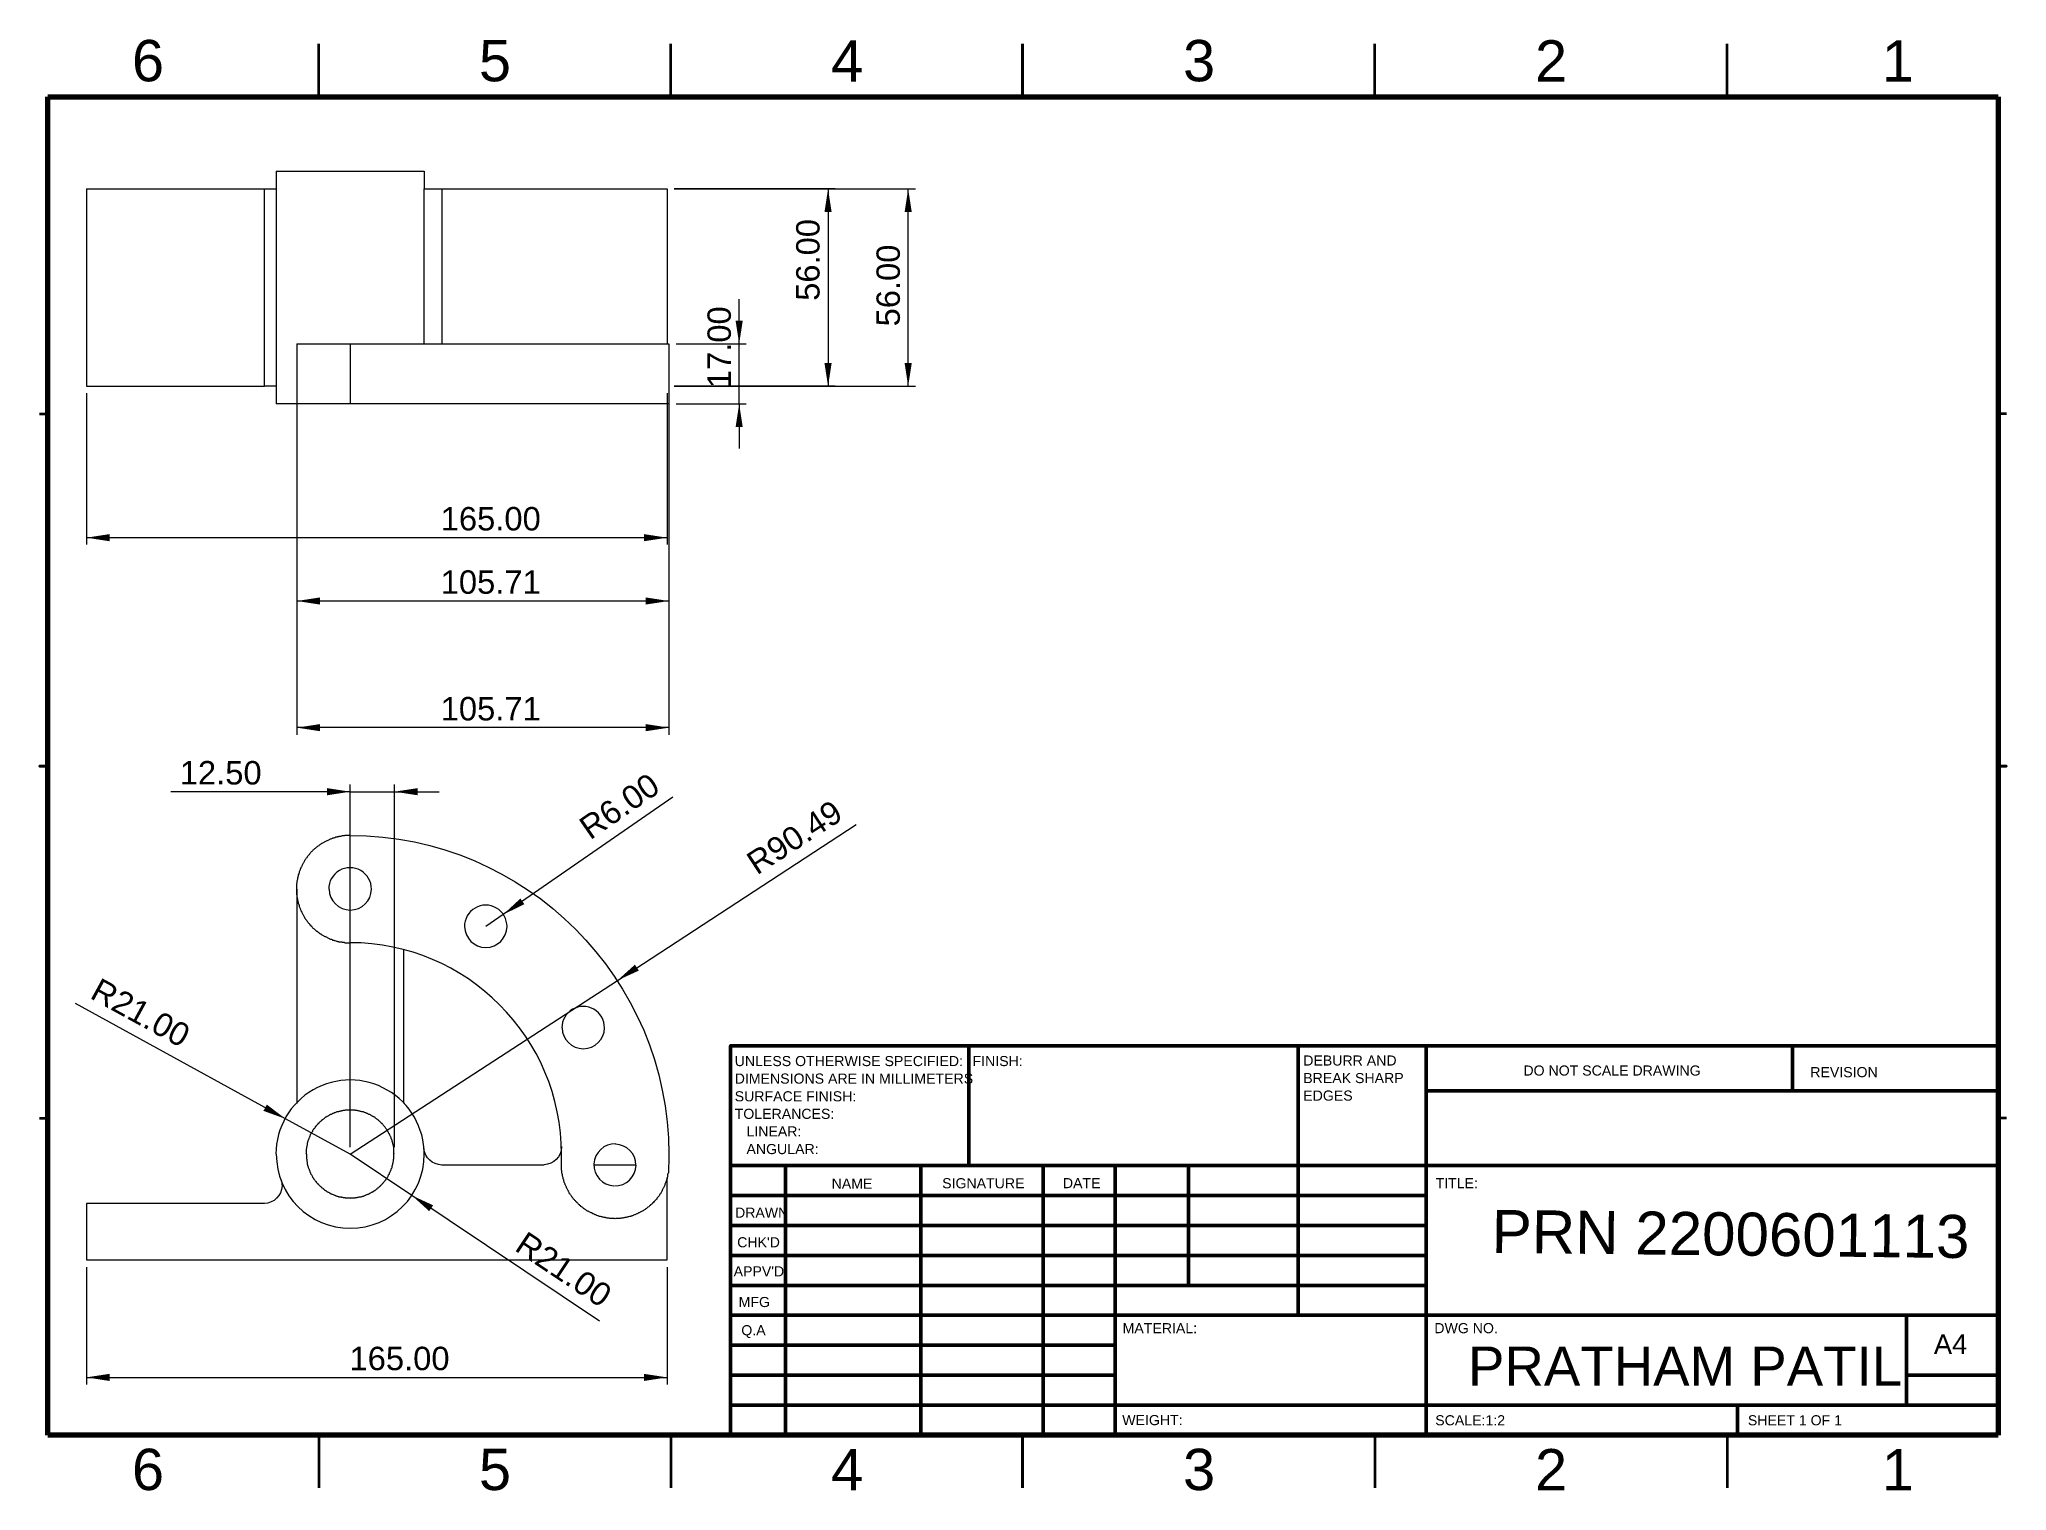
# Model space of a CAD drawing. Header units: millimetres. Extents: x 0 to 11, y 0.2 to 8.3.
import ezdxf

# ---------------------------------------------------------------- set-up
doc = ezdxf.new("R2010")
doc.units = ezdxf.units.MM
doc.layers.add('PDF_Geometry', color=7, linetype='Continuous')
doc.layers.add('PDF_Text', color=7, linetype='Continuous')
doc.layers.add('PDF_Solid Fills', color=9, linetype='Continuous', true_color=0x808080)
doc.styles.add('PDF F1', font='arial.ttf')
doc.styles.add('PDF Times-Roman', font='arial.ttf')

msp = doc.modelspace()

# ---------------------------------------------------------------- linework, layer by layer
at = {"layer": 'PDF_Geometry', "color": 9, "lineweight": 35, "true_color": 0xc0c0c0}
for points in [[(1.562, 7.992), (1.562, 8.287)], [(3.53, 7.992), (3.53, 8.287)], [(5.498, 8.287), (5.498, 7.992)], [(5.498, 7.992), (5.498, 8.287)], [(7.468, 7.992), (7.468, 8.287)], [(9.437, 7.992), (9.437, 8.287)], [(0, 6.22), (0.047, 6.22)], [(11, 6.22), (10.952, 6.22)], [(0.047, 4.25), (0, 4.25), (0.047, 4.25)], [(10.952, 4.25), (11, 4.25), (10.952, 4.25)], [(0, 2.282), (0.047, 2.282)], [(11, 2.282), (10.952, 2.282)], [(1.562, 0.51), (1.562, 0.215)], [(3.53, 0.51), (3.53, 0.215)], [(5.498, 0.215), (5.498, 0.51)], [(5.498, 0.51), (5.498, 0.215)], [(7.468, 0.51), (7.468, 0.215)], [(9.437, 0.51), (9.437, 0.215)]]:
    msp.add_lwpolyline(points, dxfattribs=at)
at = {"layer": 'PDF_Geometry', "color": 9, "lineweight": 70, "true_color": 0xc0c0c0}
for points in [[(0.047, 0.51), (0.047, 7.992)], [(0.047, 7.992), (10.952, 7.992)], [(10.952, 7.992), (10.952, 0.51)], [(10.952, 0.51), (0.047, 0.51)]]:
    msp.add_lwpolyline(points, dxfattribs=at)
at = {"layer": 'PDF_Geometry', "lineweight": 20}
for points in [[(1.325, 7.575), (1.327, 7.575), (1.332, 7.575), (1.338, 7.575), (1.348, 7.575), (1.362, 7.575), (1.378, 7.575), (1.397, 7.575), (1.417, 7.575), (1.44, 7.575), (1.465, 7.575), (1.493, 7.575), (1.522, 7.575), (1.553, 7.575), (1.585, 7.575), (1.618, 7.575), (1.652, 7.575), (1.687, 7.575), (1.722, 7.575), (1.757, 7.575), (1.792, 7.575), (1.827, 7.575), (1.86, 7.575), (1.893, 7.575), (1.925, 7.575), (1.955, 7.575), (1.985, 7.575), (2.012, 7.575), (2.037, 7.575), (2.06, 7.575), (2.082, 7.575), (2.1, 7.575), (2.115, 7.575), (2.128, 7.575), (2.138, 7.575), (2.147, 7.575), (2.15, 7.575), (2.152, 7.575), (2.152, 7.477)], [(1.325, 7.575), (1.325, 6.275)], [(0.263, 6.373), (1.258, 6.373), (1.258, 7.477)], [(0.263, 7.477), (1.258, 7.477), (1.277, 7.477), (1.292, 7.477), (1.308, 7.477), (1.322, 7.477), (1.325, 7.477)], [(0.263, 7.477), (0.263, 6.373)], [(2.152, 6.61), (2.152, 7.477)], [(2.152, 7.477), (2.155, 7.477), (2.16, 7.477), (2.17, 7.477), (2.182, 7.477), (2.197, 7.477), (2.213, 7.477), (2.232, 7.477), (2.25, 7.477)], [(2.25, 7.477), (2.25, 6.61)], [(2.25, 7.477), (3.51, 7.477), (3.51, 6.61)], [(1.44, 6.61), (1.442, 6.61), (1.445, 6.61), (1.453, 6.61), (1.465, 6.61), (1.48, 6.61), (1.497, 6.61), (1.517, 6.61), (1.538, 6.61), (1.563, 6.61), (1.588, 6.61), (1.617, 6.61), (1.647, 6.61), (1.677, 6.61), (1.708, 6.61), (1.738, 6.61), (1.738, 6.275)], [(1.44, 6.61), (1.44, 6.373)], [(1.738, 6.61), (1.813, 6.61), (1.887, 6.61), (1.96, 6.61), (2.032, 6.61), (2.105, 6.61), (2.177, 6.61), (2.247, 6.61), (2.317, 6.61), (2.387, 6.61), (2.455, 6.61), (2.522, 6.61), (2.587, 6.61), (2.65, 6.61), (2.713, 6.61), (2.773, 6.61), (2.833, 6.61), (2.89, 6.61), (2.945, 6.61), (2.998, 6.61), (3.05, 6.61), (3.098, 6.61), (3.145, 6.61), (3.188, 6.61), (3.23, 6.61), (3.268, 6.61), (3.305, 6.61), (3.34, 6.61), (3.37, 6.61), (3.398, 6.61), (3.423, 6.61), (3.447, 6.61), (3.465, 6.61), (3.482, 6.61), (3.497, 6.61), (3.507, 6.61), (3.513, 6.61), (3.518, 6.61), (3.52, 6.61), (3.52, 6.275)], [(1.325, 6.373), (1.322, 6.373), (1.308, 6.373), (1.292, 6.373), (1.277, 6.373), (1.258, 6.373)], [(1.44, 6.275), (1.417, 6.275), (1.397, 6.275), (1.378, 6.275), (1.362, 6.275), (1.348, 6.275), (1.338, 6.275), (1.332, 6.275), (1.327, 6.275), (1.325, 6.275)], [(1.44, 6.373), (1.44, 6.275)], [(1.738, 6.275), (1.708, 6.275), (1.678, 6.275), (1.65, 6.275), (1.62, 6.275), (1.593, 6.275), (1.568, 6.275), (1.543, 6.275), (1.522, 6.275), (1.502, 6.275), (1.485, 6.275), (1.47, 6.275), (1.458, 6.275), (1.448, 6.275), (1.443, 6.275), (1.44, 6.275)], [(3.52, 6.275), (3.518, 6.275), (3.513, 6.275), (3.507, 6.275), (3.497, 6.275), (3.482, 6.275), (3.465, 6.275), (3.447, 6.275), (3.423, 6.275), (3.398, 6.275), (3.37, 6.275), (3.34, 6.275), (3.305, 6.275), (3.268, 6.275), (3.23, 6.275), (3.188, 6.275), (3.145, 6.275), (3.098, 6.275), (3.05, 6.275), (2.998, 6.275), (2.945, 6.275), (2.89, 6.275), (2.833, 6.275), (2.773, 6.275), (2.713, 6.275), (2.65, 6.275), (2.587, 6.275), (2.522, 6.275), (2.455, 6.275), (2.387, 6.275), (2.317, 6.275), (2.247, 6.275), (2.177, 6.275), (2.105, 6.275), (2.032, 6.275), (1.96, 6.275), (1.887, 6.275), (1.813, 6.275), (1.738, 6.275)], [(1.738, 3.862), (1.733, 3.862), (1.73, 3.862), (1.727, 3.862), (1.723, 3.862), (1.718, 3.862), (1.715, 3.862), (1.712, 3.862), (1.708, 3.862), (1.705, 3.86), (1.7, 3.86), (1.697, 3.86), (1.693, 3.86), (1.69, 3.858), (1.687, 3.858), (1.683, 3.857), (1.678, 3.857), (1.675, 3.857), (1.672, 3.855), (1.668, 3.855), (1.665, 3.853), (1.662, 3.853), (1.657, 3.852), (1.653, 3.85), (1.65, 3.85), (1.647, 3.848), (1.643, 3.847), (1.64, 3.847), (1.637, 3.845), (1.633, 3.843), (1.63, 3.842), (1.627, 3.842), (1.623, 3.84), (1.62, 3.838), (1.617, 3.837), (1.613, 3.835), (1.61, 3.833), (1.607, 3.832), (1.603, 3.83), (1.6, 3.828), (1.597, 3.827), (1.593, 3.825), (1.59, 3.823), (1.587, 3.822), (1.583, 3.82), (1.58, 3.818), (1.577, 3.817), (1.573, 3.813), (1.57, 3.812), (1.568, 3.81), (1.565, 3.808), (1.562, 3.805), (1.558, 3.803), (1.557, 3.802), (1.553, 3.798), (1.55, 3.797), (1.547, 3.795), (1.545, 3.792), (1.542, 3.79), (1.538, 3.787), (1.537, 3.785), (1.533, 3.782), (1.53, 3.78), (1.528, 3.777), (1.525, 3.775), (1.523, 3.772), (1.52, 3.77), (1.518, 3.767), (1.515, 3.763), (1.513, 3.762), (1.51, 3.758), (1.508, 3.755), (1.505, 3.753), (1.503, 3.75), (1.502, 3.747), (1.498, 3.743), (1.497, 3.742), (1.495, 3.738), (1.492, 3.735), (1.49, 3.732), (1.488, 3.73), (1.487, 3.727), (1.483, 3.723), (1.482, 3.72), (1.48, 3.717), (1.478, 3.713), (1.477, 3.71), (1.475, 3.707), (1.473, 3.703), (1.472, 3.7), (1.47, 3.697), (1.468, 3.693), (1.467, 3.69), (1.465, 3.687), (1.463, 3.683), (1.462, 3.68), (1.46, 3.677), (1.458, 3.673), (1.458, 3.67), (1.457, 3.667), (1.455, 3.663), (1.453, 3.66), (1.453, 3.657), (1.452, 3.653), (1.45, 3.65), (1.45, 3.647), (1.448, 3.643), (1.447, 3.638), (1.447, 3.635), (1.445, 3.632), (1.445, 3.628), (1.443, 3.625), (1.443, 3.622), (1.443, 3.617), (1.442, 3.613), (1.442, 3.61), (1.44, 3.607), (1.44, 3.603), (1.44, 3.6), (1.44, 3.595), (1.438, 3.592), (1.438, 3.588), (1.438, 3.585), (1.438, 3.582), (1.438, 3.577), (1.438, 3.573), (1.438, 3.57), (1.438, 3.567), (1.437, 3.562), (1.438, 3.558), (1.438, 3.555), (1.438, 3.552), (1.438, 3.548), (1.438, 3.543), (1.438, 3.54), (1.438, 3.537), (1.438, 3.533), (1.44, 3.53), (1.44, 3.525), (1.44, 3.522), (1.44, 3.518), (1.442, 3.515), (1.442, 3.512), (1.443, 3.508), (1.443, 3.503), (1.443, 3.5), (1.445, 3.497), (1.445, 3.493), (1.447, 3.49), (1.447, 3.487), (1.448, 3.482), (1.45, 3.478), (1.45, 3.475), (1.452, 3.472), (1.453, 3.468), (1.453, 3.465), (1.455, 3.462), (1.457, 3.458), (1.458, 3.455), (1.458, 3.452), (1.46, 3.448), (1.462, 3.445), (1.463, 3.442), (1.465, 3.438), (1.467, 3.435), (1.468, 3.432), (1.47, 3.428), (1.472, 3.425), (1.473, 3.422), (1.475, 3.418), (1.477, 3.415), (1.478, 3.412), (1.48, 3.408), (1.482, 3.405), (1.483, 3.402), (1.487, 3.398), (1.488, 3.395), (1.49, 3.393), (1.492, 3.39), (1.495, 3.387), (1.497, 3.383), (1.498, 3.382), (1.502, 3.378), (1.503, 3.375), (1.505, 3.372), (1.508, 3.37), (1.51, 3.367), (1.513, 3.363), (1.515, 3.362), (1.518, 3.358), (1.52, 3.355), (1.523, 3.353), (1.525, 3.35), (1.528, 3.348), (1.53, 3.345), (1.533, 3.343), (1.537, 3.34), (1.538, 3.338), (1.542, 3.335), (1.545, 3.333), (1.547, 3.33), (1.55, 3.328), (1.553, 3.327), (1.557, 3.323), (1.558, 3.322), (1.562, 3.32), (1.565, 3.317), (1.568, 3.315), (1.57, 3.313), (1.573, 3.312), (1.577, 3.308), (1.58, 3.307), (1.583, 3.305), (1.587, 3.303), (1.59, 3.302), (1.593, 3.3), (1.597, 3.298), (1.6, 3.297), (1.603, 3.295), (1.607, 3.293), (1.61, 3.292), (1.613, 3.29), (1.617, 3.288), (1.62, 3.287), (1.623, 3.285), (1.627, 3.283), (1.63, 3.283), (1.633, 3.282), (1.637, 3.28), (1.64, 3.278), (1.643, 3.278), (1.647, 3.277), (1.65, 3.275), (1.653, 3.275), (1.657, 3.273), (1.662, 3.272), (1.665, 3.272), (1.668, 3.27), (1.672, 3.27), (1.675, 3.268), (1.678, 3.268), (1.683, 3.268), (1.687, 3.267), (1.69, 3.267), (1.693, 3.265), (1.697, 3.265), (1.7, 3.265), (1.705, 3.265), (1.708, 3.263), (1.712, 3.263), (1.715, 3.263), (1.718, 3.263), (1.723, 3.263), (1.727, 3.263), (1.73, 3.263), (1.733, 3.263), (1.738, 3.262)], [(1.44, 3.562), (1.44, 2.365)], [(2.038, 2.365), (2.038, 3.223)], [(1.985, 2.08), (1.983, 2.083), (1.983, 2.087), (1.983, 2.09), (1.983, 2.093), (1.983, 2.097), (1.983, 2.098), (1.983, 2.102), (1.983, 2.105), (1.983, 2.108), (1.982, 2.112), (1.982, 2.113), (1.982, 2.117), (1.982, 2.12), (1.98, 2.123), (1.98, 2.127), (1.98, 2.128), (1.978, 2.132), (1.978, 2.135), (1.977, 2.138), (1.977, 2.14), (1.977, 2.143), (1.975, 2.147), (1.975, 2.15), (1.973, 2.152), (1.973, 2.155), (1.972, 2.158), (1.97, 2.162), (1.97, 2.163), (1.968, 2.167), (1.968, 2.17), (1.967, 2.172), (1.965, 2.175), (1.965, 2.178), (1.963, 2.18), (1.962, 2.183), (1.96, 2.187), (1.96, 2.188), (1.958, 2.192), (1.957, 2.195), (1.955, 2.197), (1.953, 2.2), (1.952, 2.202), (1.95, 2.205), (1.948, 2.208), (1.948, 2.21), (1.947, 2.213), (1.945, 2.215), (1.943, 2.218), (1.942, 2.22), (1.94, 2.223), (1.937, 2.225), (1.935, 2.228), (1.933, 2.23), (1.932, 2.233), (1.93, 2.235), (1.928, 2.237), (1.927, 2.24), (1.925, 2.242), (1.922, 2.245), (1.92, 2.247), (1.918, 2.248), (1.917, 2.252), (1.913, 2.253), (1.912, 2.255), (1.91, 2.257), (1.908, 2.26), (1.905, 2.262), (1.903, 2.263), (1.902, 2.265), (1.898, 2.268), (1.897, 2.27), (1.893, 2.272), (1.892, 2.273), (1.89, 2.275), (1.887, 2.277), (1.885, 2.278), (1.882, 2.28), (1.88, 2.283), (1.877, 2.285), (1.875, 2.287), (1.872, 2.288), (1.87, 2.29), (1.867, 2.292), (1.865, 2.292), (1.862, 2.293), (1.858, 2.295), (1.857, 2.297), (1.853, 2.298), (1.852, 2.3), (1.848, 2.302), (1.845, 2.303), (1.843, 2.303), (1.84, 2.305), (1.837, 2.307), (1.835, 2.308), (1.832, 2.308), (1.828, 2.31), (1.827, 2.312), (1.823, 2.312), (1.82, 2.313), (1.818, 2.313), (1.815, 2.315), (1.812, 2.317), (1.808, 2.317), (1.807, 2.318), (1.803, 2.318), (1.8, 2.32), (1.797, 2.32), (1.795, 2.32), (1.792, 2.322), (1.788, 2.322), (1.785, 2.323), (1.783, 2.323), (1.78, 2.323), (1.777, 2.325), (1.773, 2.325), (1.77, 2.325), (1.768, 2.325), (1.765, 2.327), (1.762, 2.327), (1.758, 2.327), (1.755, 2.327), (1.753, 2.327), (1.75, 2.327), (1.747, 2.327), (1.743, 2.327), (1.74, 2.327), (1.737, 2.328), (1.735, 2.327), (1.732, 2.327), (1.728, 2.327), (1.725, 2.327), (1.722, 2.327), (1.72, 2.327), (1.717, 2.327), (1.713, 2.327), (1.71, 2.327), (1.707, 2.325), (1.705, 2.325), (1.702, 2.325), (1.698, 2.325), (1.695, 2.323), (1.692, 2.323), (1.69, 2.323), (1.687, 2.322), (1.683, 2.322), (1.68, 2.32), (1.678, 2.32), (1.675, 2.32), (1.672, 2.318), (1.668, 2.318), (1.667, 2.317), (1.663, 2.317), (1.66, 2.315), (1.657, 2.313), (1.655, 2.313), (1.652, 2.312), (1.648, 2.312), (1.647, 2.31), (1.643, 2.308), (1.64, 2.308), (1.638, 2.307), (1.635, 2.305), (1.632, 2.303), (1.63, 2.303), (1.627, 2.302), (1.623, 2.3), (1.622, 2.298), (1.618, 2.297), (1.617, 2.295), (1.613, 2.293), (1.61, 2.292), (1.608, 2.292), (1.605, 2.29), (1.603, 2.288), (1.6, 2.287), (1.598, 2.285), (1.595, 2.283), (1.593, 2.28), (1.59, 2.278), (1.588, 2.277), (1.585, 2.275), (1.583, 2.273), (1.582, 2.272), (1.578, 2.27), (1.577, 2.268), (1.573, 2.265), (1.572, 2.263), (1.57, 2.262), (1.567, 2.26), (1.565, 2.257), (1.563, 2.255), (1.562, 2.253), (1.558, 2.252), (1.557, 2.248), (1.555, 2.247), (1.553, 2.245), (1.55, 2.242), (1.548, 2.24), (1.547, 2.237), (1.545, 2.235), (1.543, 2.233), (1.542, 2.23), (1.54, 2.228), (1.538, 2.225), (1.535, 2.223), (1.533, 2.22), (1.532, 2.218), (1.53, 2.215), (1.528, 2.213), (1.527, 2.21), (1.527, 2.208), (1.525, 2.205), (1.523, 2.202), (1.522, 2.2), (1.52, 2.197), (1.518, 2.195), (1.517, 2.192), (1.515, 2.188), (1.515, 2.187), (1.513, 2.183), (1.512, 2.18), (1.51, 2.178), (1.51, 2.175), (1.508, 2.172), (1.507, 2.17), (1.507, 2.167), (1.505, 2.163), (1.505, 2.162), (1.503, 2.158), (1.502, 2.155), (1.502, 2.152), (1.5, 2.15), (1.5, 2.147), (1.498, 2.143), (1.498, 2.14), (1.498, 2.138), (1.497, 2.135), (1.497, 2.132), (1.495, 2.128), (1.495, 2.127), (1.495, 2.123), (1.493, 2.12), (1.493, 2.117), (1.493, 2.113), (1.493, 2.112), (1.492, 2.108), (1.492, 2.105), (1.492, 2.102), (1.492, 2.098), (1.492, 2.097), (1.492, 2.093), (1.492, 2.09), (1.492, 2.087), (1.492, 2.083), (1.49, 2.08)], [(1.493, 2.08), (1.493, 2.078), (1.493, 2.075), (1.493, 2.072), (1.493, 2.068), (1.493, 2.065), (1.493, 2.063), (1.493, 2.06), (1.493, 2.057), (1.493, 2.053), (1.495, 2.052), (1.495, 2.048), (1.495, 2.045), (1.495, 2.042), (1.497, 2.038), (1.497, 2.037), (1.497, 2.033), (1.498, 2.03), (1.498, 2.027), (1.498, 2.025), (1.5, 2.022), (1.5, 2.018), (1.502, 2.015), (1.502, 2.013), (1.503, 2.01), (1.503, 2.007), (1.505, 2.003), (1.505, 2.002), (1.507, 1.998), (1.508, 1.995), (1.508, 1.993), (1.51, 1.99), (1.512, 1.987), (1.512, 1.985), (1.513, 1.982), (1.515, 1.978), (1.517, 1.977), (1.517, 1.973), (1.518, 1.97), (1.52, 1.968), (1.522, 1.965), (1.523, 1.963), (1.525, 1.96), (1.525, 1.957), (1.527, 1.955), (1.528, 1.952), (1.53, 1.95), (1.532, 1.947), (1.533, 1.945), (1.535, 1.942), (1.537, 1.94), (1.538, 1.937), (1.54, 1.935), (1.543, 1.932), (1.545, 1.93), (1.547, 1.928), (1.548, 1.925), (1.55, 1.923), (1.552, 1.92), (1.553, 1.918), (1.557, 1.917), (1.558, 1.913), (1.56, 1.912), (1.562, 1.91), (1.565, 1.908), (1.567, 1.905), (1.568, 1.903), (1.57, 1.902), (1.573, 1.9), (1.575, 1.897), (1.577, 1.895), (1.58, 1.893), (1.582, 1.892), (1.585, 1.89), (1.587, 1.888), (1.588, 1.887), (1.592, 1.883), (1.593, 1.882), (1.597, 1.88), (1.598, 1.878), (1.602, 1.877), (1.603, 1.875), (1.607, 1.873), (1.608, 1.872), (1.612, 1.87), (1.613, 1.868), (1.617, 1.868), (1.62, 1.867), (1.622, 1.865), (1.625, 1.863), (1.627, 1.862), (1.63, 1.86), (1.633, 1.86), (1.635, 1.858), (1.638, 1.857), (1.642, 1.855), (1.643, 1.855), (1.647, 1.853), (1.65, 1.852), (1.652, 1.852), (1.655, 1.85), (1.658, 1.848), (1.66, 1.848), (1.663, 1.847), (1.667, 1.847), (1.67, 1.845), (1.672, 1.845), (1.675, 1.843), (1.678, 1.843), (1.682, 1.842), (1.683, 1.842), (1.687, 1.842), (1.69, 1.84), (1.693, 1.84), (1.695, 1.84), (1.698, 1.838), (1.702, 1.838), (1.705, 1.838), (1.708, 1.838), (1.71, 1.837), (1.713, 1.837), (1.717, 1.837), (1.72, 1.837), (1.722, 1.837), (1.725, 1.837), (1.728, 1.837), (1.732, 1.837), (1.735, 1.837), (1.738, 1.835), (1.74, 1.837), (1.743, 1.837), (1.747, 1.837), (1.75, 1.837), (1.753, 1.837), (1.755, 1.837), (1.758, 1.837), (1.762, 1.837), (1.765, 1.837), (1.767, 1.838), (1.77, 1.838), (1.773, 1.838), (1.777, 1.838), (1.78, 1.84), (1.782, 1.84), (1.785, 1.84), (1.788, 1.842), (1.792, 1.842), (1.793, 1.842), (1.797, 1.843), (1.8, 1.843), (1.803, 1.845), (1.805, 1.845), (1.808, 1.847), (1.812, 1.847), (1.815, 1.848), (1.817, 1.848), (1.82, 1.85), (1.823, 1.852), (1.825, 1.852), (1.828, 1.853), (1.832, 1.855), (1.833, 1.855), (1.837, 1.857), (1.84, 1.858), (1.842, 1.86), (1.845, 1.86), (1.848, 1.862), (1.85, 1.863), (1.853, 1.865), (1.855, 1.867), (1.858, 1.868), (1.862, 1.868), (1.863, 1.87), (1.867, 1.872), (1.868, 1.873), (1.872, 1.875), (1.873, 1.877), (1.877, 1.878), (1.878, 1.88), (1.882, 1.882), (1.883, 1.883), (1.887, 1.887), (1.888, 1.888), (1.89, 1.89), (1.893, 1.892), (1.895, 1.893), (1.898, 1.895), (1.9, 1.897), (1.902, 1.9), (1.905, 1.902), (1.907, 1.903), (1.908, 1.905), (1.91, 1.908), (1.913, 1.91), (1.915, 1.912), (1.917, 1.913), (1.918, 1.917), (1.922, 1.918), (1.923, 1.92), (1.925, 1.923), (1.927, 1.925), (1.928, 1.928), (1.93, 1.93), (1.932, 1.932), (1.935, 1.935), (1.937, 1.937), (1.938, 1.94), (1.94, 1.942), (1.942, 1.945), (1.943, 1.947), (1.945, 1.95), (1.947, 1.952), (1.948, 1.955), (1.95, 1.957), (1.95, 1.96), (1.952, 1.963), (1.953, 1.965), (1.955, 1.968), (1.957, 1.97), (1.958, 1.973), (1.958, 1.977), (1.96, 1.978), (1.962, 1.982), (1.963, 1.985), (1.963, 1.987), (1.965, 1.99), (1.967, 1.993), (1.967, 1.995), (1.968, 1.998), (1.97, 2.002), (1.97, 2.003), (1.972, 2.007), (1.972, 2.01), (1.973, 2.013), (1.973, 2.015), (1.975, 2.018), (1.975, 2.022), (1.977, 2.025), (1.977, 2.027), (1.977, 2.03), (1.978, 2.033), (1.978, 2.037), (1.978, 2.038), (1.98, 2.042), (1.98, 2.045), (1.98, 2.048), (1.98, 2.052), (1.982, 2.053), (1.982, 2.057), (1.982, 2.06), (1.982, 2.063), (1.982, 2.065), (1.982, 2.068), (1.982, 2.072), (1.982, 2.075), (1.982, 2.078), (1.983, 2.08)], [(0.263, 1.49), (3.51, 1.49), (3.51, 1.95)]]:
    msp.add_lwpolyline(points, dxfattribs=at)
at = {"layer": 'PDF_Geometry', "color": 8, "lineweight": 18, "true_color": 0x808080}
for points in [[(4.45, 7.477), (3.55, 7.477), (4.898, 7.477)], [(4.41, 7.477), (4.41, 6.373)], [(4.858, 6.373), (4.858, 7.477)], [(3.913, 6.275), (3.913, 6.61), (3.913, 6.86)], [(3.56, 6.61), (3.953, 6.61)], [(3.52, 6.57), (3.52, 5.133)], [(0.263, 6.335), (0.263, 5.488)], [(1.44, 6.335), (1.44, 5.133)], [(3.51, 6.335), (3.51, 5.488)], [(4.45, 6.373), (3.55, 6.373), (4.898, 6.373)], [(3.56, 6.275), (3.953, 6.275)], [(3.913, 6.275), (3.913, 6.025)], [(1.44, 6.237), (1.44, 4.425)], [(3.52, 6.237), (3.52, 4.425)], [(3.51, 5.527), (0.263, 5.527)], [(3.52, 5.173), (1.44, 5.173)], [(3.52, 4.465), (1.44, 4.465)], [(1.738, 4.107), (0.735, 4.107)], [(1.738, 2.12), (1.738, 4.147)], [(1.738, 4.107), (1.985, 4.107), (2.235, 4.107)], [(1.985, 2.12), (1.985, 4.147)], [(3.542, 4.077), (2.593, 3.42), (2.497, 3.353)], [(1.738, 2.08), (3.232, 3.052), (4.568, 3.923)], [(1.738, 2.08), (1.377, 2.278), (0.203, 2.923)], [(3.132, 1.148), (2.083, 1.85), (1.738, 2.08)], [(0.263, 1.45), (0.263, 0.793)], [(3.51, 1.45), (3.51, 0.793)], [(0.263, 0.833), (3.51, 0.833)]]:
    msp.add_lwpolyline(points, dxfattribs=at)
at = {"layer": 'PDF_Geometry', "lineweight": 20}
for points in [[(1.738, 3.863, -0.412851), (3.52, 2.08), (3.52, 2.07), (3.52, 2.058), (3.52, 2.048), (3.52, 2.038), (3.52, 2.028), (3.518, 2.018), (3.518, 2.007), (3.518, 1.997), (3.518, 1.995), (3.518, 1.992), (3.517, 1.988), (3.517, 1.983), (3.517, 1.98), (3.517, 1.977), (3.515, 1.973), (3.515, 1.97), (3.513, 1.967), (3.513, 1.962), (3.513, 1.958), (3.512, 1.955), (3.512, 1.952), (3.51, 1.948), (3.51, 1.945), (3.508, 1.94), (3.507, 1.937), (3.507, 1.933), (3.505, 1.93), (3.503, 1.927), (3.503, 1.923), (3.502, 1.92), (3.5, 1.917), (3.498, 1.913), (3.498, 1.91), (3.497, 1.907), (3.495, 1.903), (3.493, 1.9), (3.492, 1.897), (3.49, 1.893), (3.488, 1.89), (3.487, 1.887), (3.485, 1.883), (3.483, 1.88), (3.482, 1.877), (3.48, 1.873), (3.478, 1.87), (3.477, 1.867), (3.475, 1.863), (3.473, 1.86), (3.47, 1.857), (3.468, 1.853), (3.467, 1.852), (3.465, 1.848), (3.462, 1.845), (3.46, 1.842), (3.458, 1.84), (3.455, 1.837), (3.453, 1.833), (3.452, 1.83), (3.448, 1.828), (3.447, 1.825), (3.443, 1.822), (3.442, 1.82), (3.438, 1.817), (3.437, 1.813), (3.433, 1.812), (3.432, 1.808), (3.428, 1.807), (3.427, 1.803), (3.423, 1.802), (3.42, 1.798), (3.418, 1.797), (3.415, 1.793), (3.412, 1.792), (3.41, 1.788), (3.407, 1.787), (3.403, 1.785), (3.4, 1.782), (3.398, 1.78), (3.395, 1.778), (3.392, 1.775), (3.388, 1.773), (3.387, 1.772), (3.383, 1.77), (3.38, 1.767), (3.377, 1.765), (3.373, 1.763), (3.37, 1.762), (3.367, 1.76), (3.363, 1.758), (3.36, 1.757), (3.357, 1.755), (3.353, 1.753), (3.35, 1.752), (3.347, 1.75), (3.343, 1.748), (3.34, 1.747), (3.337, 1.745), (3.333, 1.743), (3.33, 1.742), (3.327, 1.742), (3.323, 1.74), (3.32, 1.738), (3.317, 1.737), (3.313, 1.737), (3.31, 1.735), (3.307, 1.733), (3.303, 1.733), (3.3, 1.732), (3.295, 1.73), (3.292, 1.73), (3.288, 1.728), (3.285, 1.728), (3.282, 1.727), (3.278, 1.727), (3.273, 1.727), (3.27, 1.725), (3.267, 1.725), (3.263, 1.723), (3.26, 1.723), (3.257, 1.723), (3.252, 1.723), (3.248, 1.722), (3.245, 1.722), (3.242, 1.722), (3.238, 1.722), (3.233, 1.722), (3.23, 1.722), (3.227, 1.722), (3.223, 1.722), (3.22, 1.72), (3.215, 1.722), (3.212, 1.722), (3.208, 1.722), (3.205, 1.722), (3.2, 1.722), (3.197, 1.722), (3.193, 1.722), (3.19, 1.722), (3.187, 1.723), (3.182, 1.723), (3.178, 1.723), (3.175, 1.723), (3.172, 1.725), (3.168, 1.725), (3.165, 1.727), (3.16, 1.727), (3.157, 1.727), (3.153, 1.728), (3.15, 1.728), (3.147, 1.73), (3.143, 1.73), (3.138, 1.732), (3.135, 1.733), (3.132, 1.733), (3.128, 1.735), (3.125, 1.737), (3.122, 1.737), (3.118, 1.738), (3.115, 1.74), (3.112, 1.742), (3.108, 1.742), (3.105, 1.743), (3.102, 1.745), (3.098, 1.747), (3.095, 1.748), (3.092, 1.75), (3.088, 1.752), (3.085, 1.753), (3.082, 1.755), (3.078, 1.757), (3.075, 1.758), (3.072, 1.76), (3.068, 1.762), (3.065, 1.763), (3.062, 1.765), (3.058, 1.767), (3.055, 1.77), (3.052, 1.772), (3.05, 1.773), (3.047, 1.775), (3.043, 1.778), (3.04, 1.78), (3.038, 1.782), (3.035, 1.785), (3.032, 1.787), (3.028, 1.788), (3.027, 1.792), (3.023, 1.793), (3.02, 1.797), (3.018, 1.798), (3.015, 1.802), (3.012, 1.803), (3.01, 1.807), (3.007, 1.808), (3.005, 1.812), (3.002, 1.813), (3, 1.817), (2.997, 1.82), (2.995, 1.822), (2.992, 1.825), (2.99, 1.828), (2.987, 1.83), (2.985, 1.833), (2.983, 1.837), (2.98, 1.84), (2.978, 1.842), (2.977, 1.845), (2.973, 1.848), (2.972, 1.852), (2.97, 1.853), (2.968, 1.857), (2.965, 1.86), (2.963, 1.863), (2.962, 1.867), (2.96, 1.87), (2.958, 1.873), (2.957, 1.877), (2.955, 1.88), (2.953, 1.883), (2.952, 1.887), (2.95, 1.89), (2.948, 1.893), (2.947, 1.897), (2.945, 1.9), (2.943, 1.903), (2.942, 1.907), (2.94, 1.91), (2.94, 1.913), (2.938, 1.917), (2.937, 1.92), (2.935, 1.923), (2.935, 1.927), (2.933, 1.93), (2.932, 1.933), (2.932, 1.937), (2.93, 1.94), (2.928, 1.945), (2.928, 1.948), (2.927, 1.952), (2.927, 1.955), (2.925, 1.958), (2.925, 1.962), (2.925, 1.967), (2.923, 1.97), (2.923, 1.973), (2.922, 1.977), (2.922, 1.98), (2.922, 1.983), (2.922, 1.988), (2.92, 1.992), (2.92, 1.995), (2.92, 1.998), (2.92, 2.002), (2.92, 2.007), (2.92, 2.01), (2.92, 2.013), (2.92, 2.017), (2.92, 2.02), (2.92, 2.028), (2.92, 2.035), (2.92, 2.043), (2.92, 2.05), (2.92, 2.058), (2.92, 2.065), (2.92, 2.072), (2.92, 2.08, 0.413734), (1.738, 3.263)], [(1.62, 3.562, 0.985035), (1.857, 3.562, 1.007018), (1.618, 3.562)], [(2.378, 3.353, 0.985035), (2.615, 3.353, 1.007018), (2.377, 3.353)], [(2.923, 2.787, 0.985035), (3.16, 2.787, 1.007018), (2.922, 2.787)], [(1.325, 2.08, 1), (2.152, 2.08, 1), (1.323, 2.082)], [(2.822, 2.02), (2.25, 2.02, -0.373409), (2.15, 2.112)], [(2.92, 2.123), (2.92, 2.122), (2.92, 2.12, -0.389831), (2.822, 2.022)], [(3.215, 1.903, 0.413114), (3.337, 2.02), (3.102, 2.02)], [(1.352, 1.937, -0.049508), (1.357, 1.903, -0.389831), (1.258, 1.805), (0.263, 1.805), (0.263, 1.49)]]:
    msp.add_lwpolyline(points, format="xyb", dxfattribs=at)
at = {"layer": 'PDF_Geometry', "color": 9, "lineweight": 50, "true_color": 0xc0c0c0}
for points in [[(3.865, 0.51), (3.865, 2.687), (10.952, 2.687)], [(5.197, 2.017), (5.197, 2.687)], [(7.038, 2.687), (7.038, 1.18)], [(7.755, 2.687), (7.755, 0.51)], [(9.802, 2.435), (9.802, 2.687)], [(10.952, 2.435), (7.755, 2.435)], [(10.952, 2.017), (3.865, 2.017)], [(4.172, 2.017), (4.172, 0.51)], [(4.928, 2.017), (4.928, 0.51)], [(5.613, 2.017), (5.613, 0.51)], [(6.015, 0.51), (6.015, 2.017)], [(6.425, 1.347), (6.425, 2.017)], [(7.755, 1.85), (3.865, 1.85)], [(7.755, 1.682), (3.865, 1.682)], [(7.755, 1.515), (3.865, 1.515)], [(7.755, 1.347), (3.865, 1.347)], [(10.952, 1.18), (6.015, 1.18), (3.865, 1.18)], [(10.44, 0.678), (10.44, 1.18)], [(6.015, 1.013), (3.865, 1.013)], [(6.015, 0.845), (3.865, 0.845)], [(10.952, 0.845), (10.44, 0.845)], [(3.865, 0.678), (10.952, 0.678)], [(9.495, 0.51), (9.495, 0.678)]]:
    msp.add_lwpolyline(points, dxfattribs=at)
at = {"layer": 'PDF_Geometry', "lineweight": 20}
for centre, radius, start, end in [((3.219, 2.021), 0.118, 87.9865, 267.1402), ((3.22, 2.02), 0.116, 359.8982, 89.3286)]:
    msp.add_arc(centre, radius, start, end, dxfattribs=at)
at = {"layer": 'PDF_Solid Fills', "transparency": 33554559}
for points in [[(4.41, 7.477), (4.43, 7.347), (4.39, 7.347)], [(4.858, 7.477), (4.878, 7.347), (4.838, 7.347)], [(3.913, 6.61), (3.893, 6.74), (3.933, 6.74)], [(4.41, 6.373), (4.39, 6.503), (4.43, 6.503)], [(4.858, 6.373), (4.838, 6.503), (4.878, 6.503)], [(3.913, 6.275), (3.933, 6.145), (3.893, 6.145)], [(0.263, 5.527), (0.393, 5.547), (0.393, 5.507)], [(3.51, 5.527), (3.38, 5.507), (3.38, 5.547)], [(1.44, 5.173), (1.57, 5.193), (1.57, 5.153)], [(3.52, 5.173), (3.39, 5.153), (3.39, 5.193)], [(1.44, 4.465), (1.57, 4.485), (1.57, 4.445)], [(3.52, 4.465), (3.39, 4.445), (3.39, 4.485)], [(1.738, 4.107), (1.608, 4.087), (1.608, 4.127)], [(1.985, 4.107), (2.115, 4.127), (2.115, 4.087)], [(2.593, 3.42), (2.712, 3.478), (2.69, 3.51)], [(3.232, 3.052), (3.352, 3.107), (3.33, 3.14)], [(1.377, 2.278), (1.272, 2.358), (1.253, 2.323)], [(2.083, 1.85), (2.18, 1.762), (2.202, 1.795)], [(0.263, 0.833), (0.393, 0.853), (0.393, 0.813)], [(3.51, 0.833), (3.38, 0.813), (3.38, 0.853)]]:
    msp.add_solid(points, dxfattribs=at)

# ---------------------------------------------------------------- texts
at = {"layer": 'PDF_Text', "attachment_point": 4}
for s, insert, char_height, style in [('6', (0.518, 8.192), 0.231, 'PDF F1'), ('5', (2.458, 8.192), 0.231, 'PDF F1'), ('4', (4.427, 8.192), 0.231, 'PDF F1'), ('3', (6.395, 8.192), 0.231, 'PDF F1'), ('2', (8.363, 8.192), 0.231, 'PDF F1'), ('1', (10.302, 8.192), 0.231, 'PDF F1'), ('UNLESS OTHERWISE SPECIFIED:', (3.888, 2.601), 0.05651, 'PDF F1'), ('DIMENSIONS ARE IN MILLIMETERS', (3.888, 2.503), 0.05651, 'PDF F1'), ('FINISH:', (5.218, 2.601), 0.0565, 'PDF F1'), ('DEBURR AND', (7.067, 2.604), 0.0565, 'PDF F1'), ('BREAK SHARP', (7.067, 2.506), 0.05651, 'PDF F1'), ('DO NOT SCALE DRAWING', (8.298, 2.548), 0.05651, 'PDF F1'), ('REVISION', (9.902, 2.539), 0.0565, 'PDF F1'), ('SURFACE FINISH:', (3.888, 2.404), 0.05651, 'PDF F1'), ('EDGES', (7.067, 2.408), 0.0565, 'PDF F1'), ('TOLERANCES:', (3.888, 2.306), 0.05651, 'PDF F1'), ('   LINEAR:', (3.888, 2.208), 0.0565, 'PDF F1'), ('   ANGULAR:', (3.888, 2.109), 0.05651, 'PDF F1'), ('NAME', (4.43, 1.916), 0.0565, 'PDF F1'), ('SIGNATURE', (5.048, 1.918), 0.0565, 'PDF F1'), ('DATE', (5.723, 1.919), 0.0565, 'PDF F1'), ('TITLE:', (7.807, 1.919), 0.0565, 'PDF F1'), ('DRAWN', (3.89, 1.754), 0.0564, 'PDF F1'), ("CHK'D", (3.902, 1.588), 0.0565, 'PDF F1'), ("APPV'D", (3.882, 1.426), 0.0565, 'PDF F1'), ('MFG', (3.91, 1.254), 0.0565, 'PDF F1'), ('Q.A', (3.925, 1.089), 0.0565, 'PDF F1'), ('MATERIAL:', (6.057, 1.108), 0.0565, 'PDF F1'), ('DWG NO.', (7.8, 1.108), 0.0565, 'PDF F1'), ('PRATHAM PATIL', (7.988, 0.896), 0.21872, 'PDF Times-Roman'), ('A4', (10.593, 1.019), 0.1094, 'PDF F1'), ('WEIGHT:', (6.055, 0.594), 0.0565, 'PDF F1'), ('SCALE:1:2', (7.805, 0.593), 0.0565, 'PDF F1'), ('SHEET 1 OF 1', (9.553, 0.593), 0.05651, 'PDF F1'), ('6', (0.518, 0.317), 0.231, 'PDF F1'), ('5', (2.458, 0.317), 0.231, 'PDF F1'), ('4', (4.427, 0.317), 0.231, 'PDF F1'), ('3', (6.395, 0.317), 0.231, 'PDF F1'), ('2', (8.363, 0.317), 0.231, 'PDF F1'), ('1', (10.302, 0.317), 0.231, 'PDF F1')]:
    msp.add_mtext(s, dxfattribs=dict(at, insert=insert, char_height=char_height, style=style))
at = {"layer": 'PDF_Text', "color": 8, "true_color": 0x808080, "attachment_point": 4, "style": 'PDF F1'}
for s, insert, char_height, rotation in [('56.00', (4.298, 6.851), 0.1308, 90), ('56.00', (4.747, 6.708), 0.1308, 90), ('17.00', (3.802, 6.363), 0.1308, 90), ('R6.00', (3.043, 3.887), 0.1308, 34.7001), ('R90.49', (3.977, 3.692), 0.13, 33.0991), (' R21.00', (0.263, 3.037), 0.1308, 331.2992), ('R21.00 ', (2.687, 1.6), 0.1308, 326.2002)]:
    msp.add_mtext(s, dxfattribs=dict(at, insert=insert, char_height=char_height, rotation=rotation))
at = {"layer": 'PDF_Text', "color": 8, "true_color": 0x808080, "char_height": 0.131, "attachment_point": 4, "style": 'PDF F1'}
for s, insert in [('165.00', (2.244, 5.632)), ('105.71', (2.244, 5.278)), ('105.71', (2.244, 4.57)), ('12.50', (0.785, 4.212)), ('165.00', (1.734, 0.938))]:
    msp.add_mtext(s, dxfattribs=dict(at, insert=insert))
at = {"layer": 'PDF_Text', "insert": (8.121, 1.648), "char_height": 0.2405, "width": 2.62605, "attachment_point": 4, "rotation": 359.3643, "style": 'PDF F1'}
msp.add_mtext('PRN 2200601113', dxfattribs=at)

doc.saveas('drawing.dxf')
